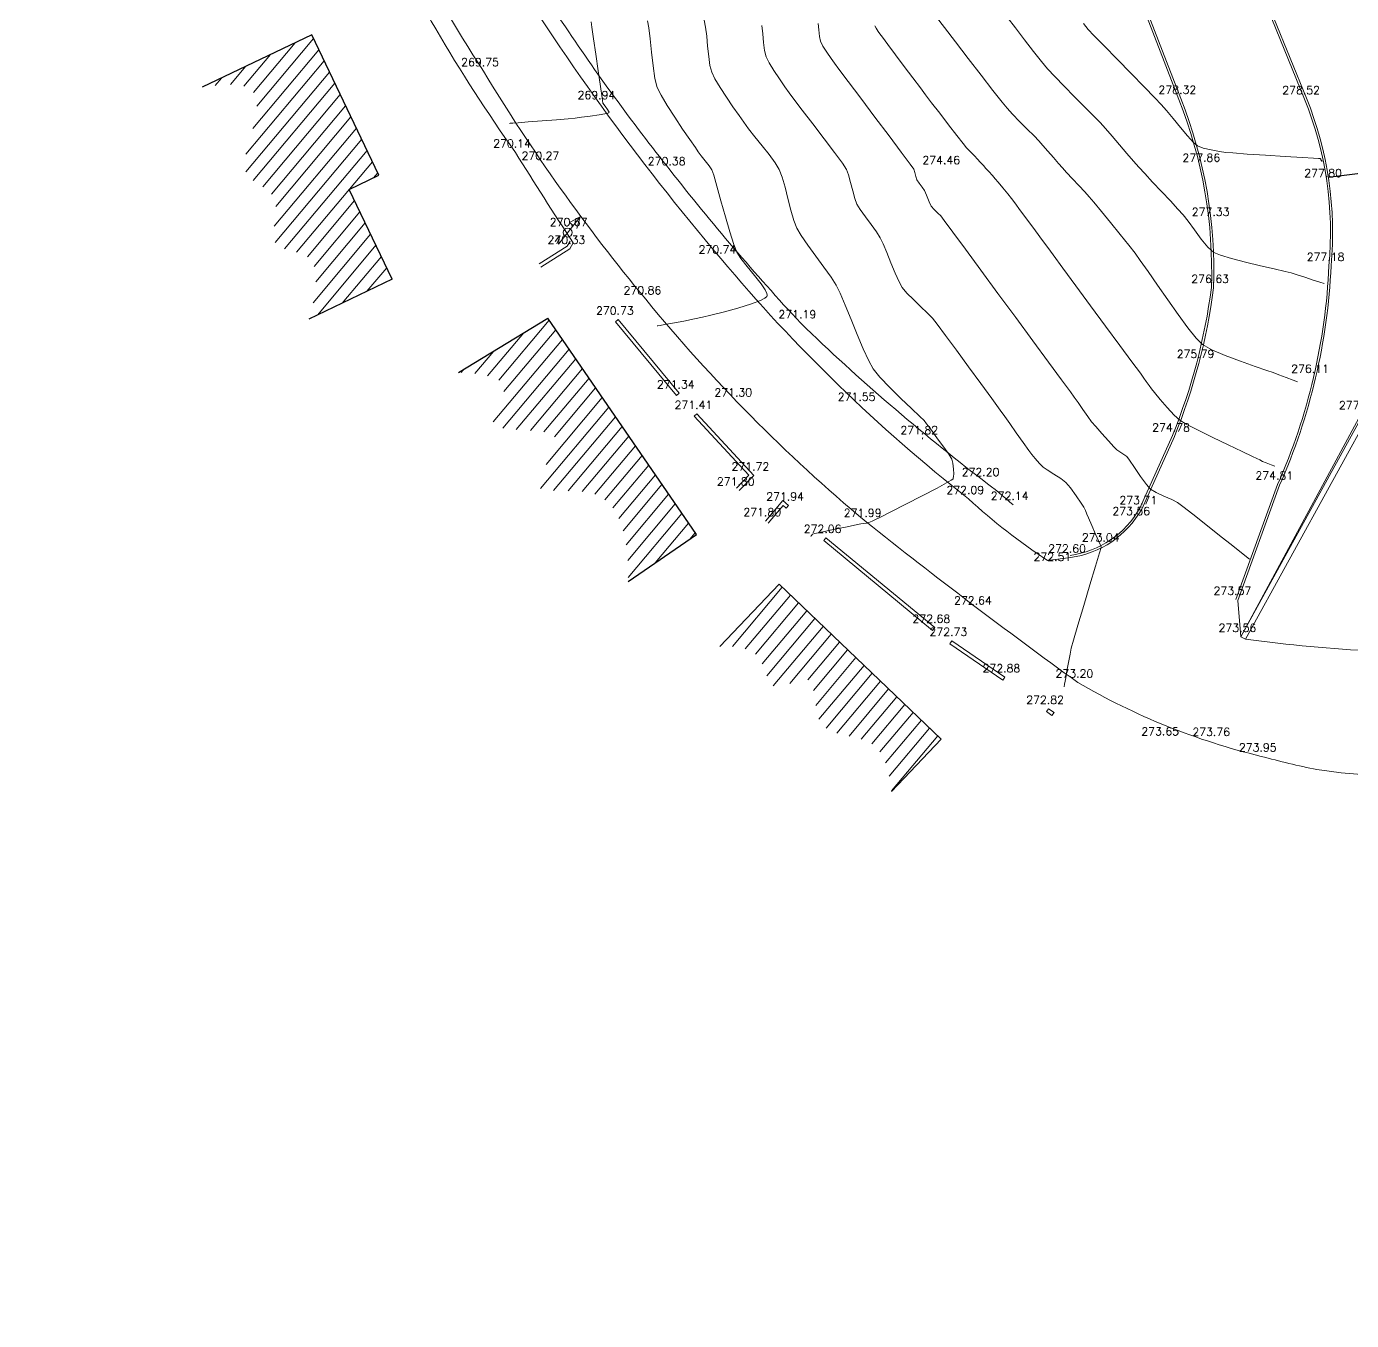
# Model space of a CAD drawing. Extents: x -10901 to -10687, y 151248 to 151425.
# Drawn here: x -10892.3 to -10817.8, y 151251.4 to 151324.2 of the extents above; entities that cross this region are included whole.
import ezdxf

# ---------------------------------------------------------------- set-up
doc = ezdxf.new("R2010")
doc.units = 0
doc.header["$LTSCALE"] = 0.1
doc.layers.get('0').update_dxf_attribs({"lineweight": 15})
for name, color, linetype, lineweight in [('Aguas Pluviais', 172, 'Continuous', 15), ('caminhos', 250, 'Continuous', 15), ('CONSTRUÇOES', 12, 'Continuous', 15), ('lancil', 225, 'Continuous', 15), ('MUROS', 250, 'Continuous', 15), ('PONTOS', 7, 'Continuous', 15), ('Poste Edp', 220, 'Continuous', 15), ('TOPO-CN_MESTRAS', 24, 'Continuous', 15), ('TOPO-CN_NORMAIS', 45, 'Continuous', 15)]:
    doc.layers.add(name, color=color, linetype=linetype, lineweight=lineweight)
doc.layers.add('VR100', color=250, linetype='Continuous')
doc.styles.get("Standard").update_dxf_attribs({"font": 'simplex.shx'})

# ---------------------------------------------------------------- blocks, each defined once
blk = doc.blocks.new('POSTE-EDP')
for p, q in [((-0.52, -0.654), (0.697, 0.881)), ((0.697, 0.881), (0.107, 0.565)), ((0.697, 0.881), (0.524, 0.234)), ((0.107, 0.565), (0.315, 0.399)), ((-0.708, -0.5), (-0.46, -0.187)), ((-0.52, -0.654), (-0.46, -0.187))]:
    blk.add_line(p, q)
blk.add_circle((0, 0), 0.25)
blk = doc.blocks.new('*U3199', base_point=(-10817.256, 151302.377))
at = {"layer": 'PONTOS', "color": 250, "insert": (-10818.506, 151302.877), "char_height": 0.45, "attachment_point": 4}
blk.add_mtext('277.79', dxfattribs=at)
blk = doc.blocks.new('*U3212', base_point=(-10821.953, 151298.424))
at = {"layer": 'PONTOS', "color": 250, "insert": (-10823.203, 151298.924), "char_height": 0.45, "attachment_point": 4}
blk.add_mtext('274.81', dxfattribs=at)
blk = doc.blocks.new('*U3209', base_point=(-10819.207, 151315.429))
at = {"layer": 'PONTOS', "color": 250, "insert": (-10820.457, 151315.929), "char_height": 0.45, "attachment_point": 4}
blk.add_mtext('277.80', dxfattribs=at)
blk = doc.blocks.new('*U3211', base_point=(-10819.941, 151304.427))
at = {"layer": 'PONTOS', "color": 250, "insert": (-10821.191, 151304.927), "char_height": 0.45, "attachment_point": 4}
blk.add_mtext('276.11', dxfattribs=at)
blk = doc.blocks.new('*U3210', base_point=(-10819.068, 151310.717))
at = {"layer": 'PONTOS', "color": 250, "insert": (-10820.318, 151311.217), "char_height": 0.45, "attachment_point": 4}
blk.add_mtext('277.18', dxfattribs=at)
blk = doc.blocks.new('*U3220', base_point=(-10820.4434, 151320.0844))
at = {"layer": 'PONTOS', "color": 250, "insert": (-10821.6934, 151320.5844), "char_height": 0.45, "attachment_point": 4}
blk.add_mtext('278.52', dxfattribs=at)
blk = doc.blocks.new('*U3214', base_point=(-10824.025, 151289.869))
at = {"layer": 'PONTOS', "color": 250, "insert": (-10825.275, 151290.369), "char_height": 0.45, "attachment_point": 4}
blk.add_mtext('273.56', dxfattribs=at)
blk = doc.blocks.new('*U3213', base_point=(-10824.306, 151291.953))
at = {"layer": 'PONTOS', "color": 250, "insert": (-10825.556, 151292.453), "char_height": 0.45, "attachment_point": 4}
blk.add_mtext('273.57', dxfattribs=at)
blk = doc.blocks.new('*U3238', base_point=(-10864.7999, 151317.0893))
at = {"layer": 'PONTOS', "color": 250, "insert": (-10866.0499, 151317.5893), "char_height": 0.45, "attachment_point": 4}
blk.add_mtext('270.14', dxfattribs=at)
blk = doc.blocks.new('*U3239', base_point=(-10863.2063, 151316.4033))
at = {"layer": 'PONTOS', "color": 250, "insert": (-10864.4563, 151316.9033), "char_height": 0.45, "attachment_point": 4}
blk.add_mtext('270.27', dxfattribs=at)
blk = doc.blocks.new('*U3240', base_point=(-10861.6194, 151312.6753))
at = {"layer": 'PONTOS', "color": 250, "insert": (-10862.8694, 151313.1753), "char_height": 0.45, "attachment_point": 4}
blk.add_mtext('270.67', dxfattribs=at)
blk = doc.blocks.new('*U3242', base_point=(-10859.0201, 151307.694))
at = {"layer": 'PONTOS', "color": 250, "insert": (-10860.2701, 151308.194), "char_height": 0.45, "attachment_point": 4}
blk.add_mtext('270.73', dxfattribs=at)
blk = doc.blocks.new('*U3246', base_point=(-10852.2264, 151298.0876))
at = {"layer": 'PONTOS', "color": 250, "insert": (-10853.4764, 151298.5876), "char_height": 0.45, "attachment_point": 4}
blk.add_mtext('271.80', dxfattribs=at)
blk = doc.blocks.new('*U3237', base_point=(-10866.6006, 151321.6604))
at = {"layer": 'PONTOS', "color": 250, "insert": (-10867.8506, 151322.1604), "char_height": 0.45, "attachment_point": 4}
blk.add_mtext('269.75', dxfattribs=at)
blk = doc.blocks.new('*U3243', base_point=(-10855.5979, 151303.5484))
at = {"layer": 'PONTOS', "color": 250, "insert": (-10856.8479, 151304.0484), "char_height": 0.45, "attachment_point": 4}
blk.add_mtext('271.34', dxfattribs=at)
blk = doc.blocks.new('*U3250', base_point=(-10841.2287, 151290.378))
at = {"layer": 'PONTOS', "color": 250, "insert": (-10842.4787, 151290.878), "char_height": 0.45, "attachment_point": 4}
blk.add_mtext('272.68', dxfattribs=at)
blk = doc.blocks.new('*U3241', base_point=(-10861.747, 151311.6687))
at = {"layer": 'PONTOS', "color": 250, "insert": (-10862.997, 151312.1687), "char_height": 0.45, "attachment_point": 4}
blk.add_mtext('270.33', dxfattribs=at)
blk = doc.blocks.new('*U3251', base_point=(-10840.2727, 151289.6371))
at = {"layer": 'PONTOS', "color": 250, "insert": (-10841.5227, 151290.1371), "char_height": 0.45, "attachment_point": 4}
blk.add_mtext('272.73', dxfattribs=at)
blk = doc.blocks.new('*U3245', base_point=(-10851.403, 151298.9354))
at = {"layer": 'PONTOS', "color": 250, "insert": (-10852.653, 151299.4354), "char_height": 0.45, "attachment_point": 4}
blk.add_mtext('271.72', dxfattribs=at)
blk = doc.blocks.new('*U3244', base_point=(-10854.6036, 151302.3954))
at = {"layer": 'PONTOS', "color": 250, "insert": (-10855.8536, 151302.8954), "char_height": 0.45, "attachment_point": 4}
blk.add_mtext('271.41', dxfattribs=at)
blk = doc.blocks.new('*U3248', base_point=(-10849.4498, 151297.2495))
at = {"layer": 'PONTOS', "color": 250, "insert": (-10850.6998, 151297.7495), "char_height": 0.45, "attachment_point": 4}
blk.add_mtext('271.94', dxfattribs=at)
blk = doc.blocks.new('*U3254', base_point=(-10828.3665, 151284.0513))
at = {"layer": 'PONTOS', "color": 250, "insert": (-10829.6165, 151284.5513), "char_height": 0.45, "attachment_point": 4}
blk.add_mtext('273.65', dxfattribs=at)
blk = doc.blocks.new('*U3249', base_point=(-10847.3432, 151295.4293))
at = {"layer": 'PONTOS', "color": 250, "insert": (-10848.5932, 151295.9293), "char_height": 0.45, "attachment_point": 4}
blk.add_mtext('272.06', dxfattribs=at)
blk = doc.blocks.new('*U3255', base_point=(-10822.8802, 151283.1457))
at = {"layer": 'PONTOS', "color": 250, "insert": (-10824.1302, 151283.6457), "char_height": 0.45, "attachment_point": 4}
blk.add_mtext('273.95', dxfattribs=at)
blk = doc.blocks.new('*U3256', base_point=(-10825.4994, 151284.0185))
at = {"layer": 'PONTOS', "color": 250, "insert": (-10826.7494, 151284.5185), "char_height": 0.45, "attachment_point": 4}
blk.add_mtext('273.76', dxfattribs=at)
blk = doc.blocks.new('*U3247', base_point=(-10850.7374, 151296.3712))
at = {"layer": 'PONTOS', "color": 250, "insert": (-10851.9874, 151296.8712), "char_height": 0.45, "attachment_point": 4}
blk.add_mtext('271.80', dxfattribs=at)
blk = doc.blocks.new('*U3253', base_point=(-10834.8361, 151285.8233))
at = {"layer": 'PONTOS', "color": 250, "insert": (-10836.0861, 151286.3233), "char_height": 0.45, "attachment_point": 4}
blk.add_mtext('272.82', dxfattribs=at)
blk = doc.blocks.new('*U3252', base_point=(-10837.2888, 151287.5937))
at = {"layer": 'PONTOS', "color": 250, "insert": (-10838.5388, 151288.0937), "char_height": 0.45, "attachment_point": 4}
blk.add_mtext('272.88', dxfattribs=at)
blk = doc.blocks.new('*U3258', base_point=(-10838.8938, 151291.4062))
at = {"layer": 'PONTOS', "color": 250, "insert": (-10840.1438, 151291.9062), "char_height": 0.45, "attachment_point": 4}
blk.add_mtext('272.64', dxfattribs=at)
blk = doc.blocks.new('*U3257', base_point=(-10833.1876, 151287.2984))
at = {"layer": 'PONTOS', "color": 250, "insert": (-10834.4376, 151287.7984), "char_height": 0.45, "attachment_point": 4}
blk.add_mtext('273.20', dxfattribs=at)
blk = doc.blocks.new('*U3259', base_point=(-10845.0902, 151296.3268))
at = {"layer": 'PONTOS', "color": 250, "insert": (-10846.3402, 151296.8268), "char_height": 0.45, "attachment_point": 4}
blk.add_mtext('271.99', dxfattribs=at)
blk = doc.blocks.new('*U3260', base_point=(-10852.3666, 151303.0963))
at = {"layer": 'PONTOS', "color": 250, "insert": (-10853.6166, 151303.5963), "char_height": 0.45, "attachment_point": 4}
blk.add_mtext('271.30', dxfattribs=at)
blk = doc.blocks.new('*U3268', base_point=(-10840.6737, 151316.1579))
at = {"layer": 'PONTOS', "color": 250, "insert": (-10841.9237, 151316.6579), "char_height": 0.45, "attachment_point": 4}
blk.add_mtext('274.46', dxfattribs=at)
blk = doc.blocks.new('*U3261', base_point=(-10857.4739, 151308.8339))
at = {"layer": 'PONTOS', "color": 250, "insert": (-10858.7239, 151309.3339), "char_height": 0.45, "attachment_point": 4}
blk.add_mtext('270.86', dxfattribs=at)
blk = doc.blocks.new('*U3291', base_point=(-10826.0532, 151316.2896))
at = {"layer": 'PONTOS', "color": 250, "insert": (-10827.3032, 151316.7896), "char_height": 0.45, "attachment_point": 4}
blk.add_mtext('277.86', dxfattribs=at)
blk = doc.blocks.new('*U3293', base_point=(-10825.5308, 151313.2466))
at = {"layer": 'PONTOS', "color": 250, "insert": (-10826.7808, 151313.7466), "char_height": 0.45, "attachment_point": 4}
blk.add_mtext('277.33', dxfattribs=at)
blk = doc.blocks.new('*U3294', base_point=(-10825.5571, 151309.4761))
at = {"layer": 'PONTOS', "color": 250, "insert": (-10826.8071, 151309.9761), "char_height": 0.45, "attachment_point": 4}
blk.add_mtext('276.63', dxfattribs=at)
blk = doc.blocks.new('*U3296', base_point=(-10827.7549, 151301.1282))
at = {"layer": 'PONTOS', "color": 250, "insert": (-10829.0049, 151301.6282), "char_height": 0.45, "attachment_point": 4}
blk.add_mtext('274.78', dxfattribs=at)
blk = doc.blocks.new('*U3290', base_point=(-10827.3996, 151320.1101))
at = {"layer": 'PONTOS', "color": 250, "insert": (-10828.6496, 151320.6101), "char_height": 0.45, "attachment_point": 4}
blk.add_mtext('278.32', dxfattribs=at)
blk = doc.blocks.new('*U3297', base_point=(-10829.596, 151297.0403))
at = {"layer": 'PONTOS', "color": 250, "insert": (-10830.846, 151297.5403), "char_height": 0.45, "attachment_point": 4}
blk.add_mtext('273.71', dxfattribs=at)
blk = doc.blocks.new('*U3301', base_point=(-10834.4244, 151293.8588))
at = {"layer": 'PONTOS', "color": 250, "insert": (-10835.6744, 151294.3588), "char_height": 0.45, "attachment_point": 4}
blk.add_mtext('272.51', dxfattribs=at)
blk = doc.blocks.new('*U3292', base_point=(-10820.4434, 151320.0844))
at = {"layer": 'PONTOS', "color": 250, "insert": (-10821.6934, 151320.5844), "char_height": 0.45, "attachment_point": 4}
blk.add_mtext('278.52', dxfattribs=at)
blk = doc.blocks.new('*U3299', base_point=(-10831.7083, 151294.9457))
at = {"layer": 'PONTOS', "color": 250, "insert": (-10832.9583, 151295.4457), "char_height": 0.45, "attachment_point": 4}
blk.add_mtext('273.04', dxfattribs=at)
blk = doc.blocks.new('*U3304', base_point=(-10839.3233, 151297.6138))
at = {"layer": 'PONTOS', "color": 250, "insert": (-10840.5733, 151298.1138), "char_height": 0.45, "attachment_point": 4}
blk.add_mtext('272.09', dxfattribs=at)
blk = doc.blocks.new('*U3295', base_point=(-10826.38, 151305.2587))
at = {"layer": 'PONTOS', "color": 250, "insert": (-10827.63, 151305.7587), "char_height": 0.45, "attachment_point": 4}
blk.add_mtext('275.79', dxfattribs=at)
blk = doc.blocks.new('*U3300', base_point=(-10833.6005, 151294.3224))
at = {"layer": 'PONTOS', "color": 250, "insert": (-10834.8505, 151294.8224), "char_height": 0.45, "attachment_point": 4}
blk.add_mtext('272.60', dxfattribs=at)
blk = doc.blocks.new('*U3298', base_point=(-10829.9957, 151296.4286))
at = {"layer": 'PONTOS', "color": 250, "insert": (-10831.2457, 151296.9286), "char_height": 0.45, "attachment_point": 4}
blk.add_mtext('273.56', dxfattribs=at)
blk = doc.blocks.new('*U3303', base_point=(-10838.4638, 151298.6251))
at = {"layer": 'PONTOS', "color": 250, "insert": (-10839.7138, 151299.1251), "char_height": 0.45, "attachment_point": 4}
blk.add_mtext('272.20', dxfattribs=at)
blk = doc.blocks.new('*U3302', base_point=(-10836.8262, 151297.284))
at = {"layer": 'PONTOS', "color": 250, "insert": (-10838.0762, 151297.784), "char_height": 0.45, "attachment_point": 4}
blk.add_mtext('272.14', dxfattribs=at)
blk = doc.blocks.new('*U3305', base_point=(-10841.9128, 151300.9742))
at = {"layer": 'PONTOS', "color": 250, "insert": (-10843.1628, 151301.4742), "char_height": 0.45, "attachment_point": 4}
blk.add_mtext('271.82', dxfattribs=at)
blk = doc.blocks.new('*U3309', base_point=(-10856.1085, 151316.0946))
at = {"layer": 'PONTOS', "color": 250, "insert": (-10857.3585, 151316.5946), "char_height": 0.45, "attachment_point": 4}
blk.add_mtext('270.38', dxfattribs=at)
blk = doc.blocks.new('*U3306', base_point=(-10845.4316, 151302.855))
at = {"layer": 'PONTOS', "color": 250, "insert": (-10846.6816, 151303.355), "char_height": 0.45, "attachment_point": 4}
blk.add_mtext('271.55', dxfattribs=at)
blk = doc.blocks.new('*U3307', base_point=(-10848.7653, 151307.4888))
at = {"layer": 'PONTOS', "color": 250, "insert": (-10850.0153, 151307.9888), "char_height": 0.45, "attachment_point": 4}
blk.add_mtext('271.19', dxfattribs=at)
blk = doc.blocks.new('*U3310', base_point=(-10860.0555, 151319.8112))
at = {"layer": 'PONTOS', "color": 250, "insert": (-10861.3055, 151320.3112), "char_height": 0.45, "attachment_point": 4}
blk.add_mtext('269.94', dxfattribs=at)
blk = doc.blocks.new('*U3308', base_point=(-10853.2564, 151311.1294))
at = {"layer": 'PONTOS', "color": 250, "insert": (-10854.5064, 151311.6294), "char_height": 0.45, "attachment_point": 4}
blk.add_mtext('270.74', dxfattribs=at)

msp = doc.modelspace()

# ---------------------------------------------------------------- hatches: boundary and pattern name
at = {"layer": 'CONSTRUÇOES'}
h = msp.add_hatch(dxfattribs=at)
h.set_pattern_fill('ANSI31', color=252, scale=0.2, angle=5.00871)
h.set_pattern_definition([(50.0087128, (-87941.8954, 144122.8736), (-0.486500285, 0.408096156), [])])
edge = h.paths.add_edge_path()
edge.add_line((-10876.247, 151323.695), (-10882.413, 151320.75))
edge.add_spline(control_points=[(-10882.413, 151320.75), (-10882.312, 151320.769), (-10878.32, 151321.504), (-10879.835, 151317.942), (-10880.211, 151315.508), (-10877.461, 151314.847), (-10879.238, 151311.385), (-10875.102, 151311.762), (-10876.373, 151307.862), (-10876.419, 151307.72)], knot_values=[0, 0, 0, 0, 0.251109, 0.606, 0.738856, 0.938032, 1.205669, 1.407255, 1.747585, 1.747585, 1.747585, 1.747585], degree=3, periodic=0)
edge.add_line((-10876.419, 151307.72), (-10871.729, 151309.96))
edge.add_line((-10871.729, 151309.96), (-10874.14, 151315.006))
edge.add_line((-10874.14, 151315.006), (-10872.477, 151315.8))
edge.add_line((-10872.477, 151315.8), (-10876.247, 151323.695))
edge = h.paths.add_edge_path()
edge.add_line((-10862.973, 151307.772), (-10867.998, 151304.725))
edge.add_spline(control_points=[(-10867.998, 151304.725), (-10867.873, 151304.723), (-10864.109, 151304.665), (-10867.692, 151300.791), (-10860.595, 151302.281), (-10865.276, 151297.186), (-10858.151, 151299.395), (-10858.462, 151293.182), (-10858.472, 151292.969)], knot_values=[0, 0, 0, 0, 0.26275, 0.471081, 0.835273, 1.110221, 1.471444, 1.973486, 1.973486, 1.973486, 1.973486], degree=3, periodic=0)
edge.add_line((-10858.472, 151292.969), (-10854.627, 151295.607))
edge.add_line((-10854.627, 151295.607), (-10862.973, 151307.772))
edge = h.paths.add_edge_path()
edge.add_line((-10849.982, 151292.814), (-10853.311, 151289.326))
edge.add_spline(control_points=[(-10853.311, 151289.326), (-10853.237, 151289.331), (-10850.606, 151289.512), (-10850.798, 151286.178), (-10847.715, 151288.415), (-10848.386, 151283.615), (-10844.001, 151284.992), (-10843.667, 151281.266), (-10843.659, 151281.177)], knot_values=[0, 0, 0, 0, 0.194683, 0.422203, 0.598274, 0.844633, 1.22036, 1.457113, 1.457113, 1.457113, 1.457113], degree=3, periodic=0)
edge.add_line((-10843.659, 151281.177), (-10840.861, 151284.108))
edge.add_line((-10840.861, 151284.108), (-10849.982, 151292.814))

# ---------------------------------------------------------------- linework, layer by layer
at = {"layer": 'Aguas Pluviais', "color": 7}
for points in [[(-10877.151, 151340.198), (-10876.225, 151337.803), (-10875.865, 151336.813, 0.028524), (-10873.316, 151331.05, 0.002652), (-10869.278, 151324.032, 0.022681), (-10864.8, 151317.089, 0.005169), (-10861.557, 151312.005, 0.12118)], [(-10869.27, 151338.221), (-10867.262, 151333.315, 0.051649), (-10862.166, 151324.403, 0.020563), (-10856.109, 151316.095, 0.021201), (-10848.765, 151307.489, 0.02865), (-10838.464, 151298.625, -0.016478), (-10836.826, 151297.284, 0.510033)]]:
    msp.add_lwpolyline(points, format="xyb", dxfattribs=at)
at = {"layer": 'caminhos'}
for p, q in [((-10824.025, 151289.869), (-10817.266, 151302.386)), ((-10824.192, 151291.913), (-10824.025, 151289.869))]:
    msp.add_line(p, q, dxfattribs=at)
for points in [[(-10889.516, 151395.407), (-10885.587, 151383.608), (-10882.532, 151374.513), (-10879.824, 151366.418), (-10876.833, 151357.541), (-10874.415, 151350.171), (-10871.63, 151342.018, 0.050216), (-10865.98, 151328.73, 0.039047), (-10853.256, 151311.129, 0.052133), (-10839.323, 151297.614, 0.042077), (-10834.893, 151294.159, 0.042077)], [(-10892.286, 151388.183), (-10890.404, 151382.708), (-10887.228, 151373.126), (-10882.711, 151359.302), (-10877.343, 151343.465), (-10874.876, 151337.013, 0.039991), (-10866.601, 151321.66, 0.037441), (-10857.474, 151308.834, 0.047098), (-10845.09, 151296.327, 0.011754), (-10833.188, 151287.298, 0.072753), (-10822.88, 151283.146, -0.490385)]]:
    msp.add_lwpolyline(points, format="xyb", dxfattribs=at)
for points in [[(-10824.025, 151289.869), (-10809.128, 151316.945), (-10802.241, 151311.591), (-10795.327, 151306.833), (-10792.577, 151306.179), (-10792.282, 151307.047), (-10789.1, 151306.115), (-10783.344, 151304.902), (-10778.466, 151303.594), (-10775.032, 151302.414), (-10770.366, 151300.249), (-10768.204, 151299.248), (-10764.877, 151297.872), (-10762.697, 151297.031)], [(-10823.762, 151289.724), (-10809.035, 151316.492), (-10802.418, 151311.349), (-10795.45, 151306.554), (-10792.381, 151305.824), (-10792.09, 151306.679), (-10789.173, 151305.824), (-10783.414, 151304.61), (-10778.554, 151303.307), (-10775.144, 151302.135), (-10770.492, 151299.977), (-10768.325, 151298.973), (-10764.988, 151297.594), (-10762.805, 151296.751)], [(-10833.601, 151294.322), (-10834.893, 151294.159)], [(-10823.762, 151289.724), (-10824.025, 151289.869)]]:
    msp.add_lwpolyline(points, dxfattribs=at)
for points in [[(-10824.541, 151397.493), (-10819.999, 151390.53), (-10817.797, 151385.382), (-10815.511, 151370.19), (-10812.729, 151365.687), (-10810.182, 151361.979), (-10806.76, 151356.184), (-10805.646, 151351.824), (-10803.562, 151342.839), (-10801.646, 151337.246), (-10799.495, 151325.415), (-10797.784, 151317.162)], [(-10711.937, 151251.44), (-10713.232, 151256.664), (-10715.88, 151261.94), (-10718.141, 151264.561), (-10724.052, 151270.982), (-10729.789, 151275.175), (-10746.354, 151285.335), (-10751.742, 151288.917), (-10757.457, 151291.928), (-10764.585, 151294.152), (-10771.331, 151293.808), (-10777.538, 151293.559), (-10783.793, 151292.938), (-10791.074, 151291.872), (-10798.545, 151290.6), (-10807.215, 151289.627), (-10816.49, 151289.086), (-10823.762, 151289.724)], [(-10822.88, 151283.146), (-10819.743, 151282.412), (-10808.621, 151282.634), (-10794.495, 151284.482), (-10782.387, 151285.995), (-10774.298, 151286.909), (-10765.133, 151286.993), (-10756.556, 151283.548), (-10742.514, 151275.061), (-10728.307, 151267.468), (-10722.801, 151261.524), (-10719.965, 151256.204)]]:
    msp.add_spline(points, degree=3, dxfattribs=at)
msp.add_open_spline([(-10841.913, 151300.974), (-10841.911, 151301.004), (-10841.909, 151301.034), (-10841.907, 151301.064)], degree=3, dxfattribs=at)
at = {"layer": 'CONSTRUÇOES', "color": 250, "lineweight": 30}
for points in [[(-10871.729, 151309.96), (-10874.14, 151315.006), (-10872.477, 151315.8), (-10876.247, 151323.695), (-10882.413, 151320.75)], [(-10871.729, 151309.96), (-10876.419, 151307.72)], [(-10867.998, 151304.725), (-10862.973, 151307.772)], [(-10858.472, 151292.969), (-10854.627, 151295.607), (-10862.973, 151307.772)], [(-10840.861, 151284.108), (-10849.982, 151292.814), (-10853.311, 151289.326)], [(-10840.861, 151284.108), (-10843.659, 151281.177)]]:
    msp.add_lwpolyline(points, dxfattribs=at)
at = {"layer": 'lancil', "color": 7}
for points in [[(-10847.357, 151391.967), (-10847.196, 151391.524), (-10839.711, 151371.34), (-10833.884, 151355.745), (-10829.049, 151342.71), (-10825.649, 151333.576), (-10822.271, 151324.592), (-10820.443, 151320.084, -0.12027), (-10819.068, 151310.717, -0.093032), (-10821.953, 151298.424), (-10824.306, 151291.953)], [(-10847.244, 151392.008), (-10847.083, 151391.565), (-10839.599, 151371.382), (-10833.772, 151355.787), (-10828.937, 151342.752), (-10825.537, 151333.618), (-10822.159, 151324.636), (-10820.332, 151320.129, -0.120233), (-10818.949, 151310.709, -0.092981), (-10821.842, 151298.379), (-10824.193, 151291.912)], [(-10855.607, 151390.433), (-10850.843, 151382.756), (-10848.35, 151375.947), (-10845.671, 151368.705), (-10842.999, 151361.586), (-10840.398, 151354.51), (-10837.655, 151347.062), (-10834.434, 151338.561), (-10831.83, 151331.459), (-10830.017, 151326.584), (-10827.511, 151320.066, -0.104642), (-10825.677, 151309.486, -0.064346), (-10827.865, 151301.175), (-10829.703, 151297.094, -0.23559), (-10833.616, 151294.441, -0.23559)], [(-10855.505, 151390.496), (-10850.735, 151382.809), (-10848.237, 151375.988), (-10845.559, 151368.747), (-10842.887, 151361.627), (-10840.285, 151354.551), (-10837.543, 151347.104), (-10834.321, 151338.603), (-10831.717, 151331.501), (-10829.905, 151326.627), (-10827.4, 151320.11, -0.104688), (-10825.557, 151309.476, -0.064404), (-10827.755, 151301.128), (-10829.596, 151297.04, -0.235852), (-10833.601, 151294.322)]]:
    msp.add_lwpolyline(points, format="xyb", dxfattribs=at)
at = {"layer": 'MUROS'}
for points in [[(-10861.731, 151312.103), (-10861.896, 151311.811), (-10863.474, 151310.817)], [(-10861.557, 151312.005), (-10861.747, 151311.669), (-10863.368, 151310.647)], [(-10859.02, 151307.694), (-10859.174, 151307.567)], [(-10859.174, 151307.567), (-10855.752, 151303.421)], [(-10859.02, 151307.694), (-10855.598, 151303.548)], [(-10855.598, 151303.548), (-10855.752, 151303.421)], [(-10854.604, 151302.395), (-10854.75, 151302.26)], [(-10854.75, 151302.26), (-10851.679, 151298.939), (-10852.37, 151298.227)], [(-10854.604, 151302.395), (-10851.403, 151298.935), (-10852.226, 151298.088)], [(-10850.737, 151296.371), (-10849.767, 151297.52), (-10849.45, 151297.249)], [(-10850.585, 151296.242), (-10849.744, 151297.237), (-10849.579, 151297.097)], [(-10849.45, 151297.249), (-10849.579, 151297.097)], [(-10847.343, 151295.429), (-10847.471, 151295.275)], [(-10847.471, 151295.275), (-10841.356, 151290.224)], [(-10847.343, 151295.429), (-10841.229, 151290.378)], [(-10841.229, 151290.378), (-10841.356, 151290.224)], [(-10840.273, 151289.637), (-10840.386, 151289.472)], [(-10840.386, 151289.472), (-10837.402, 151287.429)], [(-10840.273, 151289.637), (-10837.289, 151287.594)], [(-10837.289, 151287.594), (-10837.402, 151287.429)], [(-10834.836, 151285.823), (-10834.951, 151285.659)], [(-10834.951, 151285.659), (-10834.638, 151285.441)], [(-10834.836, 151285.823), (-10834.524, 151285.605)], [(-10834.524, 151285.605), (-10834.638, 151285.441)]]:
    msp.add_lwpolyline(points, dxfattribs=at)
at = {"layer": 'TOPO-CN_MESTRAS', "color": 8, "linetype": 'Continuous', "lineweight": 15}
for points in [[(-10865.139, 151318.719), (-10865.09, 151318.723), (-10864.947, 151318.734), (-10864.638, 151318.758), (-10864.092, 151318.799), (-10863.295, 151318.861), (-10862.497, 151318.924), (-10861.834, 151318.978), (-10861.441, 151319.016), (-10861.084, 151319.061), (-10860.598, 151319.127), (-10860.101, 151319.202), (-10859.774, 151319.259), (-10859.609, 151319.297), (-10859.551, 151319.318), (-10859.541, 151319.327), (-10859.539, 151319.344), (-10859.56, 151319.397), (-10859.634, 151319.508), (-10859.765, 151319.68), (-10859.882, 151319.86), (-10859.932, 151320.146), (-10860.027, 151320.796), (-10860.15, 151321.665), (-10860.282, 151322.608), (-10860.404, 151323.479), (-10860.499, 151324.134), (-10860.547, 151324.427)], [(-10844.594, 151324.199), (-10844.519, 151324.062), (-10844.404, 151323.889), (-10844.308, 151323.751), (-10844.171, 151323.566), (-10843.858, 151323.145), (-10843.428, 151322.569), (-10842.942, 151321.918), (-10842.458, 151321.273), (-10842.038, 151320.714), (-10841.74, 151320.32), (-10841.404, 151319.881), (-10840.95, 151319.29), (-10840.451, 151318.645), (-10839.985, 151318.043), (-10839.623, 151317.58), (-10839.443, 151317.354), (-10839.246, 151317.146), (-10838.996, 151316.896), (-10838.816, 151316.711), (-10838.672, 151316.548), (-10838.495, 151316.343), (-10838.352, 151316.179), (-10838.194, 151316.008), (-10837.988, 151315.789), (-10837.824, 151315.61), (-10837.663, 151315.417), (-10837.402, 151315.1), (-10837.127, 151314.76), (-10836.919, 151314.498), (-10836.731, 151314.249), (-10836.404, 151313.807), (-10835.995, 151313.254), (-10835.565, 151312.671), (-10835.173, 151312.139), (-10834.879, 151311.739), (-10834.577, 151311.33), (-10834.025, 151310.582), (-10833.298, 151309.595), (-10832.471, 151308.473), (-10831.62, 151307.317), (-10830.819, 151306.23), (-10830.144, 151305.314), (-10829.671, 151304.672), (-10829.475, 151304.405), (-10829.343, 151304.216), (-10829.18, 151303.982), (-10829.044, 151303.796), (-10828.879, 151303.593), (-10828.559, 151303.209), (-10828.163, 151302.75), (-10827.769, 151302.321), (-10827.455, 151302.03), (-10827.089, 151301.814), (-10826.429, 151301.474), (-10825.6, 151301.066), (-10824.729, 151300.647), (-10823.943, 151300.272), (-10823.366, 151300), (-10823.124, 151299.887), (-10822.96, 151299.804), (-10822.795, 151299.724), (-10822.604, 151299.647), (-10822.311, 151299.534), (-10822.119, 151299.46)]]:
    msp.add_lwpolyline(points, dxfattribs=at)
at = {"layer": 'TOPO-CN_NORMAIS', "color": 8, "linetype": 'Continuous', "lineweight": 15}
for points in [[(-10856.831, 151307.333), (-10856.79, 151307.341), (-10856.672, 151307.362), (-10856.416, 151307.409), (-10855.97, 151307.489), (-10855.335, 151307.607), (-10854.729, 151307.726), (-10854.276, 151307.828), (-10853.823, 151307.941), (-10853.117, 151308.118), (-10852.303, 151308.337), (-10851.525, 151308.575), (-10851.026, 151308.765), (-10850.771, 151308.899), (-10850.676, 151308.981), (-10850.654, 151309.02), (-10850.647, 151309.061), (-10850.663, 151309.165), (-10850.756, 151309.365), (-10850.977, 151309.696), (-10851.353, 151310.173), (-10851.764, 151310.668), (-10852.127, 151311.125), (-10852.362, 151311.487), (-10852.523, 151311.916), (-10852.742, 151312.618), (-10852.992, 151313.475), (-10853.246, 151314.369), (-10853.476, 151315.184), (-10853.656, 151315.801), (-10853.758, 151316.104), (-10853.907, 151316.336), (-10854.126, 151316.62), (-10854.352, 151316.902), (-10854.521, 151317.125), (-10854.684, 151317.357), (-10854.998, 151317.806), (-10855.405, 151318.398), (-10855.848, 151319.06), (-10856.271, 151319.718), (-10856.615, 151320.298), (-10856.825, 151320.728), (-10856.955, 151321.242), (-10857.064, 151321.944), (-10857.155, 151322.725), (-10857.234, 151323.478), (-10857.304, 151324.097), (-10857.37, 151324.475)], [(-10848.196, 151295.498), (-10848.191, 151295.505), (-10848.17, 151295.539), (-10848.155, 151295.563), (-10848.105, 151295.641), (-10847.97, 151295.67), (-10847.787, 151295.707), (-10847.517, 151295.764), (-10846.931, 151295.887), (-10846.239, 151296.033), (-10845.652, 151296.155), (-10845.382, 151296.211), (-10845.218, 151296.227), (-10845.056, 151296.249), (-10844.927, 151296.295), (-10844.742, 151296.372), (-10844.592, 151296.438), (-10844.322, 151296.571), (-10843.695, 151296.886), (-10842.853, 151297.312), (-10841.939, 151297.78), (-10841.097, 151298.222), (-10840.571, 151298.511), (-10840.311, 151298.666), (-10840.218, 151298.731), (-10840.2, 151298.751), (-10840.186, 151298.782), (-10840.167, 151298.864), (-10840.156, 151299.027), (-10840.168, 151299.287), (-10840.212, 151299.614), (-10840.27, 151299.856), (-10840.43, 151300.128), (-10840.714, 151300.525), (-10841.009, 151300.916), (-10841.202, 151301.17), (-10841.336, 151301.358), (-10841.509, 151301.6), (-10841.685, 151301.839), (-10841.827, 151302.02), (-10842.058, 151302.245), (-10842.526, 151302.688), (-10843.129, 151303.262), (-10843.761, 151303.882), (-10844.317, 151304.464), (-10844.692, 151304.923), (-10844.942, 151305.376), (-10845.248, 151306.047), (-10845.586, 151306.849), (-10845.93, 151307.695), (-10846.258, 151308.498), (-10846.544, 151309.173), (-10846.765, 151309.632), (-10847.053, 151310.083), (-10847.455, 151310.646), (-10847.91, 151311.262), (-10848.357, 151311.872), (-10848.735, 151312.416), (-10848.984, 151312.837), (-10849.148, 151313.27), (-10849.313, 151313.845), (-10849.48, 151314.489), (-10849.646, 151315.131), (-10849.811, 151315.698), (-10849.976, 151316.12), (-10850.208, 151316.5), (-10850.545, 151316.963), (-10850.937, 151317.466), (-10851.338, 151317.966), (-10851.697, 151318.419), (-10851.968, 151318.781), (-10852.231, 151319.159), (-10852.571, 151319.647), (-10852.941, 151320.19), (-10853.294, 151320.734), (-10853.585, 151321.221), (-10853.767, 151321.596), (-10853.863, 151321.978), (-10853.936, 151322.483), (-10853.994, 151323.051), (-10854.049, 151323.62), (-10854.112, 151324.131), (-10854.193, 151324.522)], [(-10850.948, 151324.22), (-10850.896, 151323.759), (-10850.848, 151323.263), (-10850.79, 151322.806), (-10850.709, 151322.463), (-10850.542, 151322.129), (-10850.271, 151321.69), (-10849.955, 151321.216), (-10849.65, 151320.775), (-10849.415, 151320.438), (-10849.151, 151320.082), (-10848.679, 151319.463), (-10848.083, 151318.685), (-10847.451, 151317.857), (-10846.868, 151317.085), (-10846.42, 151316.476), (-10846.195, 151316.135), (-10846.075, 151315.819), (-10845.956, 151315.394), (-10845.839, 151314.932), (-10845.722, 151314.506), (-10845.606, 151314.187), (-10845.418, 151313.878), (-10845.13, 151313.472), (-10844.804, 151313.031), (-10844.503, 151312.615), (-10844.289, 151312.285), (-10844.132, 151311.953), (-10843.925, 151311.459), (-10843.691, 151310.884), (-10843.454, 151310.31), (-10843.235, 151309.818), (-10843.059, 151309.49), (-10842.801, 151309.182), (-10842.432, 151308.812), (-10842.022, 151308.424), (-10841.64, 151308.061), (-10841.358, 151307.767), (-10841.098, 151307.432), (-10840.624, 151306.799), (-10840.009, 151305.967), (-10839.323, 151305.032), (-10838.638, 151304.095), (-10838.024, 151303.253), (-10837.552, 151302.605), (-10837.293, 151302.249), (-10837.016, 151301.859), (-10836.648, 151301.336), (-10836.266, 151300.792), (-10835.948, 151300.343), (-10835.773, 151300.102), (-10835.586, 151299.878), (-10835.346, 151299.607), (-10835.142, 151299.402), (-10834.91, 151299.243), (-10834.533, 151299.008), (-10834.14, 151298.756), (-10833.859, 151298.542), (-10833.604, 151298.237), (-10833.279, 151297.788), (-10832.991, 151297.368), (-10832.848, 151297.15), (-10832.762, 151296.959), (-10832.683, 151296.765), (-10832.591, 151296.555), (-10832.404, 151296.128), (-10832.187, 151295.634), (-10832.006, 151295.224), (-10831.929, 151295.047), (-10831.901, 151294.969), (-10831.877, 151294.89), (-10831.964, 151294.592), (-10832.192, 151293.831), (-10832.505, 151292.783), (-10832.851, 151291.622), (-10833.177, 151290.526), (-10833.428, 151289.67), (-10833.552, 151289.229), (-10833.624, 151288.888), (-10833.713, 151288.423), (-10833.8, 151287.944), (-10833.868, 151287.559), (-10833.9, 151287.378), (-10833.933, 151287.2), (-10833.962, 151287.049)], [(-10847.789, 151324.338), (-10847.751, 151323.97), (-10847.711, 151323.605), (-10847.652, 151323.331), (-10847.513, 151323.064), (-10847.289, 151322.714), (-10847.049, 151322.364), (-10846.861, 151322.095), (-10846.62, 151321.768), (-10846.097, 151321.071), (-10845.389, 151320.129), (-10844.591, 151319.069), (-10843.8, 151318.016), (-10843.109, 151317.095), (-10842.615, 151316.431), (-10842.413, 151316.151), (-10842.351, 151315.964), (-10842.289, 151315.725), (-10842.228, 151315.537), (-10842.11, 151315.356), (-10841.942, 151315.127), (-10841.813, 151314.938), (-10841.698, 151314.677), (-10841.55, 151314.315), (-10841.425, 151314.057), (-10841.269, 151313.884), (-10841.056, 151313.681), (-10840.889, 151313.514), (-10840.695, 151313.255), (-10840.213, 151312.604), (-10839.507, 151311.648), (-10838.641, 151310.473), (-10837.677, 151309.164), (-10836.678, 151307.808), (-10835.709, 151306.49), (-10834.832, 151305.297), (-10834.11, 151304.315), (-10833.606, 151303.63), (-10833.384, 151303.327), (-10833.172, 151303.024), (-10832.902, 151302.634), (-10832.629, 151302.245), (-10832.408, 151301.949), (-10832.182, 151301.682), (-10831.84, 151301.296), (-10831.47, 151300.885), (-10831.158, 151300.546), (-10830.989, 151300.372), (-10830.817, 151300.254), (-10830.595, 151300.117), (-10830.427, 151299.996), (-10830.275, 151299.788), (-10829.992, 151299.372), (-10829.653, 151298.877), (-10829.329, 151298.429), (-10829.093, 151298.158), (-10828.782, 151297.969), (-10828.347, 151297.769), (-10827.905, 151297.575), (-10827.573, 151297.406), (-10827.273, 151297.186), (-10826.713, 151296.75), (-10825.993, 151296.182), (-10825.214, 151295.563), (-10824.478, 151294.976), (-10823.885, 151294.503), (-10823.537, 151294.227)], [(-10841.123, 151324.679), (-10840.679, 151324.101), (-10840.059, 151323.294), (-10839.345, 151322.366), (-10838.617, 151321.423), (-10837.957, 151320.572), (-10837.446, 151319.919), (-10837.164, 151319.57), (-10836.864, 151319.246), (-10836.46, 151318.834), (-10836.028, 151318.4), (-10835.641, 151318.011), (-10835.375, 151317.736), (-10835.15, 151317.483), (-10834.865, 151317.155), (-10834.56, 151316.801), (-10834.276, 151316.471), (-10834.053, 151316.218), (-10833.813, 151315.957), (-10833.487, 151315.61), (-10833.131, 151315.231), (-10832.799, 151314.875), (-10832.548, 151314.596), (-10832.283, 151314.282), (-10831.859, 151313.768), (-10831.344, 151313.14), (-10830.81, 151312.483), (-10830.327, 151311.883), (-10829.965, 151311.424), (-10829.672, 151311.021), (-10829.24, 151310.4), (-10828.712, 151309.635), (-10828.133, 151308.803), (-10827.546, 151307.978), (-10826.995, 151307.236), (-10826.524, 151306.652), (-10826.177, 151306.301), (-10825.652, 151305.999), (-10824.893, 151305.67), (-10824.033, 151305.346), (-10823.209, 151305.059), (-10822.554, 151304.839), (-10822.205, 151304.719), (-10821.885, 151304.594), (-10821.465, 151304.431), (-10821.073, 151304.278), (-10820.838, 151304.187)], [(-10837.151, 151324.697), (-10836.687, 151324.085), (-10836.175, 151323.415), (-10835.669, 151322.76), (-10835.221, 151322.193), (-10834.885, 151321.786), (-10834.487, 151321.354), (-10833.957, 151320.808), (-10833.366, 151320.211), (-10832.784, 151319.628), (-10832.283, 151319.123), (-10831.934, 151318.76), (-10831.633, 151318.425), (-10831.256, 151317.992), (-10830.841, 151317.511), (-10830.427, 151317.029), (-10830.052, 151316.594), (-10829.754, 151316.256), (-10829.427, 151315.9), (-10828.98, 151315.421), (-10828.477, 151314.885), (-10827.982, 151314.357), (-10827.559, 151313.9), (-10827.271, 151313.581), (-10826.985, 151313.215), (-10826.631, 151312.727), (-10826.246, 151312.21), (-10825.871, 151311.756), (-10825.543, 151311.46), (-10825.171, 151311.304), (-10824.539, 151311.117), (-10823.754, 151310.915), (-10822.921, 151310.716), (-10822.145, 151310.538), (-10821.532, 151310.398), (-10821.186, 151310.312), (-10820.855, 151310.209), (-10820.417, 151310.067), (-10819.96, 151309.916), (-10819.572, 151309.788), (-10819.341, 151309.711)], [(-10832.874, 151324.328), (-10832.606, 151324.001), (-10832.287, 151323.662), (-10831.711, 151323.069), (-10830.979, 151322.324), (-10830.191, 151321.523), (-10829.448, 151320.767), (-10828.848, 151320.155), (-10828.493, 151319.785), (-10828.202, 151319.449), (-10827.826, 151318.995), (-10827.415, 151318.496), (-10827.018, 151318.024), (-10826.684, 151317.652), (-10826.463, 151317.453), (-10826.14, 151317.329), (-10825.689, 151317.225), (-10825.227, 151317.145), (-10824.869, 151317.091), (-10824.462, 151317.055), (-10823.659, 151316.998), (-10822.627, 151316.93), (-10821.534, 151316.86), (-10820.546, 151316.797), (-10819.944, 151316.76), (-10819.658, 151316.742), (-10819.567, 151316.736), (-10819.554, 151316.736), (-10819.55, 151316.729), (-10819.531, 151316.7), (-10819.518, 151316.679), (-10819.485, 151316.629), (-10819.452, 151316.578)]]:
    msp.add_lwpolyline(points, dxfattribs=at)
at = {"layer": 'VR100'}
msp.add_lwpolyline([(-10819.105, 151315.704), (-10796.237, 151318.548)], dxfattribs=at)

# ---------------------------------------------------------------- block references
at = {"color": 193}
for name, p in [('*U3237', (-10866.601, 151321.66)), ('*U3310', (-10860.056, 151319.811)), ('*U3290', (-10827.4, 151320.11)), ('*U3220', (-10820.443, 151320.084)), ('*U3292', (-10820.443, 151320.084)), ('*U3238', (-10864.8, 151317.089)), ('*U3239', (-10863.206, 151316.403)), ('*U3309', (-10856.109, 151316.095)), ('*U3268', (-10840.674, 151316.158)), ('*U3291', (-10826.053, 151316.29)), ('*U3209', (-10819.207, 151315.429)), ('*U3293', (-10825.531, 151313.247)), ('*U3240', (-10861.619, 151312.675)), ('*U3241', (-10861.747, 151311.669)), ('*U3308', (-10853.256, 151311.129)), ('*U3210', (-10819.068, 151310.717)), ('*U3294', (-10825.557, 151309.476)), ('*U3261', (-10857.474, 151308.834)), ('*U3242', (-10859.02, 151307.694)), ('*U3307', (-10848.765, 151307.489)), ('*U3295', (-10826.38, 151305.259)), ('*U3211', (-10819.941, 151304.427)), ('*U3243', (-10855.598, 151303.548)), ('*U3260', (-10852.367, 151303.096)), ('*U3306', (-10845.432, 151302.855)), ('*U3244', (-10854.604, 151302.395)), ('*U3199', (-10817.256, 151302.377)), ('*U3296', (-10827.755, 151301.128)), ('*U3305', (-10841.913, 151300.974)), ('*U3245', (-10851.403, 151298.935)), ('*U3246', (-10852.226, 151298.088)), ('*U3303', (-10838.464, 151298.625)), ('*U3212', (-10821.953, 151298.424)), ('*U3304', (-10839.323, 151297.614)), ('*U3248', (-10849.45, 151297.249)), ('*U3302', (-10836.826, 151297.284)), ('*U3297', (-10829.596, 151297.04)), ('*U3247', (-10850.737, 151296.371)), ('*U3259', (-10845.09, 151296.327)), ('*U3298', (-10829.996, 151296.429)), ('*U3249', (-10847.343, 151295.429)), ('*U3299', (-10831.708, 151294.946)), ('*U3301', (-10834.424, 151293.859)), ('*U3300', (-10833.601, 151294.322)), ('*U3258', (-10838.894, 151291.406)), ('*U3213', (-10824.306, 151291.953)), ('*U3250', (-10841.229, 151290.378)), ('*U3214', (-10824.025, 151289.869)), ('*U3251', (-10840.273, 151289.637)), ('*U3252', (-10837.289, 151287.594)), ('*U3257', (-10833.188, 151287.298)), ('*U3253', (-10834.836, 151285.823)), ('*U3254', (-10828.367, 151284.051)), ('*U3256', (-10825.499, 151284.019)), ('*U3255', (-10822.88, 151283.146))]:
    msp.add_blockref(name, p, dxfattribs=at)
at = {"layer": 'Poste Edp'}
msp.add_blockref('POSTE-EDP', (-10861.867, 151312.583), dxfattribs=at)

doc.saveas('drawing.dxf')
